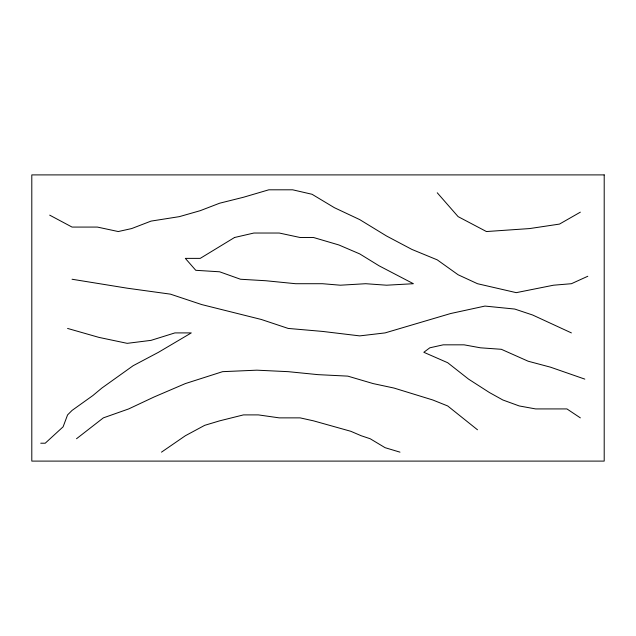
<?xml version="1.0" encoding="UTF-8"?>
<svg xmlns="http://www.w3.org/2000/svg" width="636" height="636" viewBox="0 0 636 636"><rect width="100%" height="100%" fill="white"/><g stroke="black" fill="none" stroke-linecap="round" stroke-linejoin="round"><path stroke-width="0.95" d="M76.519 438.737L103.35 417.868L128.687 408.924L154.031 397.007L185.33 383.588L222.6 371.663L256.88 370.176L288.188 371.663L318 374.644L347.812 376.13L373.149 383.588L394.026 388.063L432.774 399.98L447.688 405.951L477.493 429.793M161.488 452.156L185.33 435.755L204.713 425.325L219.619 420.849L243.469 414.895L258.375 414.895L279.244 417.868L300.113 417.868L313.532 420.849L350.794 431.288L361.224 435.755L370.168 438.737L385.082 447.68L399.98 452.156M580.35 212.162L559.481 224.087L529.669 228.562L486.437 231.544L458.119 216.638L437.25 192.788M587.799 276.262L571.406 283.712L553.519 285.206L516.249 292.655L477.493 283.712L458.119 274.768L437.25 259.862L411.913 249.431L386.569 236.02L359.738 219.619L334.393 207.694L312.038 194.274L292.655 189.806L268.813 189.806L243.469 197.255L219.619 203.218L200.237 210.675L179.376 216.638L151.05 221.105L131.668 228.562L118.256 231.544L97.388 227.076L72.051 227.076L49.688 215.143M40.744 443.213L45.22 443.213L63.107 426.812L67.575 414.895L72.051 410.419L92.912 395.513L101.855 388.063L133.162 365.7L158.499 352.288L191.293 332.906L174.9 332.906L151.05 340.355L127.2 343.345L98.882 337.374L67.575 328.43M72.051 279.244L127.2 288.188L170.432 294.15L201.731 304.58L261.356 319.487L288.188 328.43L322.476 331.412L359.738 335.887L385.082 332.906L450.662 313.524L484.95 306.075L514.763 309.056L532.65 315.019L571.406 332.906M584.818 379.12L550.538 367.187L528.182 361.232L501.351 349.299L480.474 347.812L464.081 344.831L443.213 344.831L429.801 347.812L423.83 352.288L447.688 362.719L468.549 379.12L489.418 392.531L502.838 399.98L519.238 405.951L535.631 408.924L566.93 408.924L580.35 417.868M234.525 237.506L200.237 258.375L185.33 258.375L195.769 270.3L219.619 271.795L240.488 279.244L265.824 280.738L295.645 283.712L322.476 283.712L340.363 285.206L365.7 283.712L386.569 285.206L413.4 283.712L379.112 265.824L359.738 253.907L338.869 244.963L313.532 237.506L300.113 237.506L279.244 233.03L253.899 233.03L234.525 237.506M604.2 174.9L31.8 174.9L31.8 461.1L604.2 461.1L604.2 174.9"/></g></svg>
